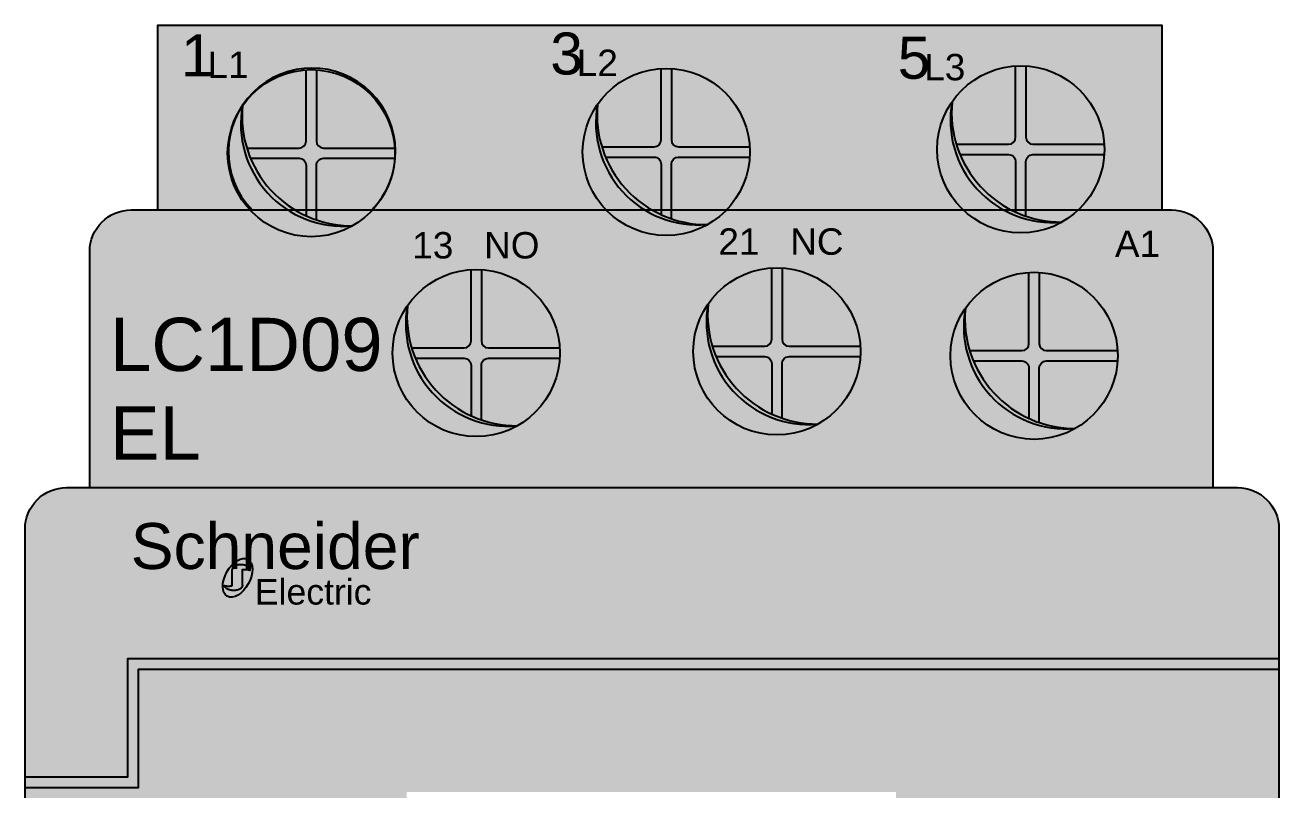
# Model space of a CAD drawing. Header units: millimetres. Extents: x 2499 to 4503, y 2704 to 3691.
# Drawn here: x 4156 to 4224.2, y 2869.2 to 2910.9 of the extents above; entities that cross this region are included whole.
import ezdxf

# ---------------------------------------------------------------- set-up
doc = ezdxf.new("R2010")
doc.units = ezdxf.units.MM
doc.layers.add('Imágenes', color=250, linetype='Continuous')
doc.layers.add('PDF_Imágenes', color=250, linetype='Continuous')
doc.layers.add('PDF_Geometría', color=7, linetype='Continuous', true_color=0x008000)
doc.styles.get("Standard").update_dxf_attribs({"font": 'arial.ttf'})

# ---------------------------------------------------------------- blocks, each defined once
blk = doc.blocks.new('CONTAC SNIDER')
at = {"layer": 'PDF_Geometría', "true_color": 0x136734}
h = blk.add_hatch(color=116, dxfattribs=at)
h.dxf.hatch_style = 1
h.paths.add_polyline_path([(33.28091646854409, 17.18596088362892), (-8.822603638356668, 17.18596088362892), (-8.822603638356668, 15.6106411827609), (33.28091646854409, 15.6106411827609)])
h = blk.add_hatch(color=116, dxfattribs=at)
h.dxf.hatch_style = 1
edge = h.paths.add_edge_path()
edge.add_ellipse((-20.09260190440364, 15.01262329612678), major_axis=(-0.5622039870245572, -1.002993803211394), ratio=0.5780167011738375, start_angle=0, end_angle=360)
edge = h.paths.add_edge_path(flags=16)
edge.add_spline(control_points=[(-20.38887536296716, 15.46117778261146), (-20.38150250623176, 15.6194584368518), (-20.15259063690064, 15.69471629195709), (-19.90844231419533, 15.77498333598578), (-19.6590910810437, 15.68508390241436), (-19.40973984789252, 15.59518446884272), (-19.40725432405998, 15.42599769972117)], knot_values=[1.904190413502818, 1.904190413502818, 1.904190413502818, 2.900351223865624, 2.900351223865624, 3.953829293003993, 3.953829293003993, 5.007307362142362, 5.007307362142362, 5.007307362142362], weights=[0.9860526995107173, 0.8718259080857644, 1, 0.8644510068467813, 1, 0.8644510068467813, 1], degree=2, periodic=0)
edge.add_spline(control_points=[(-19.40725432405998, 15.42599769972117), (-19.61183658904974, 15.50470189777684), (-19.8345399854461, 15.46103048536929)], knot_values=[1, 1, 1, 1.904190413502818, 1.904190413502818, 1.904190413502818], weights=[1, 0.8995337838640178, 1], degree=2, periodic=0)
edge.add_spline(control_points=[(-19.8345399854461, 15.46103048536929), (-19.83453998544655, 15.02732581477335), (-19.83453998544701, 14.59362114417786)], knot_values=[0, 0, 0, 1, 1, 1], weights=[1, 1, 1], degree=2, periodic=0)
edge.add_spline(control_points=[(-19.83453998544701, 14.60964142005946), (-19.83416739108998, 14.6016200081815), (-19.83453998544746, 14.59362114414648)], knot_values=[0, 0, 0, 0.06018449647313721, 0.06018449647313721, 0.06018449647313721], weights=[1, 0.9890609911868737, 0.9789843944226637], degree=2, periodic=0)
edge.add_spline(control_points=[(-19.83453998544746, 14.59362114414648), (-19.84678404728584, 14.33076534931251), (-20.29016712813473, 14.32535375653492), (-20.75873377909375, 14.31963479247474), (-20.81290478516485, 14.59770025199737)], knot_values=[0.06018449647313721, 0.06018449647313721, 0.06018449647313721, 1.5267846458327, 1.5267846458327, 3.053569291665401, 3.053569291665401, 3.053569291665401], weights=[0.9789843944226637, 0.7334338093808375, 1, 0.7224948005677112, 1], degree=2, periodic=0)
edge.add_spline(control_points=[(-20.81290478516485, 14.59770025199737), (-20.59366973169335, 14.53360970551262), (-20.38237462379311, 14.59430488690327)], knot_values=[3.053569291665401, 3.053569291665401, 3.053569291665401, 3.962121779204119, 3.962121779204119, 3.962121779204119], weights=[1, 0.8985788564736221, 1], degree=2, periodic=0)
edge.add_spline(control_points=[(-20.38237462379311, 14.59430488690327), (-20.38562499337968, 15.02774133474327), (-20.38887536296716, 15.46117778258372)], knot_values=[3.962121779204119, 3.962121779204119, 3.962121779204119, 4.962121779204119, 4.962121779204119, 4.962121779204119], weights=[1, 1, 1], degree=2, periodic=0)
at = {"layer": 'PDF_Geometría'}
h = blk.add_hatch(color=0, dxfattribs=at)
h.dxf.hatch_style = 1
edge = h.paths.add_edge_path()
edge.add_spline(control_points=[(-19.8345399854461, 15.46103048536929), (-19.61183658904974, 15.50470189777684), (-19.40725432405998, 15.42599769972117)], knot_values=[1, 1, 1, 1.904190413502818, 1.904190413502818, 1.904190413502818], weights=[1, 0.8995337838640178, 1], degree=2, periodic=0)
edge.add_spline(control_points=[(-19.40725432405998, 15.42599769972117), (-19.40973984789252, 15.59518446884272), (-19.6590910810437, 15.68508390241436), (-19.90844231419533, 15.77498333598578), (-20.15259063690064, 15.69471629195709), (-20.38150250623176, 15.6194584368518), (-20.38887536296716, 15.46117778261146)], knot_values=[1.904190413502818, 1.904190413502818, 1.904190413502818, 2.957668482641187, 2.957668482641187, 4.011146551779556, 4.011146551779556, 5.007307362142362, 5.007307362142362, 5.007307362142362], weights=[1, 0.8644510068467813, 1, 0.8644510068467813, 1, 0.8718259080857644, 0.9860526995107173], degree=2, periodic=0)
edge.add_spline(control_points=[(-20.38887536296716, 15.46117778258372), (-20.38562499337968, 15.02774133474327), (-20.38237462379311, 14.59430488690327)], knot_values=[3.962121779204119, 3.962121779204119, 3.962121779204119, 4.962121779204119, 4.962121779204119, 4.962121779204119], weights=[1, 1, 1], degree=2, periodic=0)
edge.add_spline(control_points=[(-20.38237462379311, 14.59430488690327), (-20.59366973169335, 14.53360970551262), (-20.81290478516485, 14.59770025199737)], knot_values=[3.053569291665401, 3.053569291665401, 3.053569291665401, 3.962121779204119, 3.962121779204119, 3.962121779204119], weights=[1, 0.8985788564736221, 1], degree=2, periodic=0)
edge.add_spline(control_points=[(-20.81290478516485, 14.59770025199737), (-20.75873377909375, 14.31963479247474), (-20.29016712813473, 14.32535375653492), (-19.84678404728584, 14.33076534931251), (-19.83453998544746, 14.59362114414648)], knot_values=[0.06018449647313728, 0.06018449647313728, 0.06018449647313728, 1.586969142305838, 1.586969142305838, 3.053569291665401, 3.053569291665401, 3.053569291665401], weights=[1, 0.7224948005677112, 1, 0.7334338093808375, 0.9789843944226637], degree=2, periodic=0)
edge.add_spline(control_points=[(-19.83453998544701, 14.59362114417786), (-19.83453998544655, 15.02732581477335), (-19.8345399854461, 15.46103048536929)], knot_values=[0, 0, 0, 1, 1, 1], weights=[1, 1, 1], degree=2, periodic=0)
at = {"layer": 'PDF_Imágenes', "true_color": 0x636466}
h = blk.add_hatch(color=251, dxfattribs=at)
h.dxf.hatch_style = 1
h.paths.add_polyline_path([(-11.98414426854424, 36.16985872669261, -0.0758055277486653), (-12.75399149811938, 35.03574420353789), (-0.04728513817690327, 35.03574420353789, -0.1944424763929863), (-1.324063703461889, 38.19479232306344, -1), (7.768937104909583, 38.19479232306344, -0.1944424763929863), (6.492158539624597, 35.03574420353789), (30.18579521740685, 35.03574420353789), (30.18579521740685, 45.09969397198483), (-24.42543376014874, 45.09969397198483), (-24.42543376014874, 35.03574420353789), (-19.42157919211832, 35.03574420353789, -0.1891287012146488), (-20.63428574930458, 38.12710062280917, -0.1168455942076232), (-20.15098955460326, 40.16696274493711, -1.010167711998557)])
at = {"layer": 'PDF_Imágenes', "true_color": 0x939598}
h = blk.add_hatch(color=252, dxfattribs=at)
h.dxf.hatch_style = 1
h.paths.add_polyline_path([(-16.36792545828439, 42.66496217229019, 0.2299477532307289), (-19.82712192433428, 40.71322279173387, 0.09784516935351205), (-19.59433730493811, 38.40724073597448), (-16.74986091983737, 38.40724073597448, 0.4142135623730951), (-16.36792545828439, 38.78917619752747)])
h.paths.add_polyline_path([(-15.8076452319533, 42.66496217229019), (-15.8076452319533, 38.78917619752747, 0.4142135623730951), (-15.42570977040032, 38.40724073597448), (-11.54992379563782, 38.40724073597448, 0.3785407040820216)])
h.paths.add_polyline_path([(-11.54992379563782, 37.84696050964362), (-15.42570977040032, 37.84696050964408, 0.4142135623731293), (-15.8076452319533, 37.46502504809109), (-15.8076452319533, 34.49167887496287, 0.08363440535004196), (-13.84757389172637, 34.17082477684585, 0.253721517395455)])
h.paths.add_polyline_path([(-16.36792545828439, 37.46502504809109, 0.4142135623731685), (-16.74986091983737, 37.84696050964408), (-19.39267306045849, 37.84696050964385, 0.188537594121321), (-16.36792545828484, 34.71520655144536)])
at = {"layer": 'PDF_Imágenes', "true_color": 0x000000}
h = blk.add_hatch(color=18, dxfattribs=at)
h.dxf.hatch_style = 1
h.paths.add_polyline_path([(-11.54992379563782, 38.40724073597448), (-15.42570977040032, 38.40724073597448, -0.4142135623730951), (-15.8076452319533, 38.78917619752747), (-15.8076452319533, 42.66496217229019, 0.03083762124344507), (-16.36792545828439, 42.66496217229019), (-16.36792545828439, 38.78917619752747, -0.4142135623730951), (-16.74986091983737, 38.40724073597448), (-19.59433730493811, 38.40724073597448, 0.02491563211626919), (-19.39267306045849, 37.84696050964385), (-16.74986091983737, 37.84696050964408, -0.4142135623731688), (-16.36792545828439, 37.46502504809109), (-16.36792545828484, 34.71520655144536, 0.0252405390426765), (-15.8076452319533, 34.49167887496287), (-15.8076452319533, 37.46502504809109, -0.4142135623731293), (-15.42570977040032, 37.84696050964408), (-11.54992379563782, 37.84696050964362, 0.01541514669989986), (-11.54128494093311, 38.12710062280917, 0.01541514669988734)])
at = {"layer": 'PDF_Imágenes', "true_color": 0x939598}
h = blk.add_hatch(color=252, dxfattribs=at)
h.dxf.hatch_style = 1
h.paths.add_polyline_path([(2.942296587558303, 42.73265387254446, 0.2299477532307289), (-0.5168998784915857, 40.78091449198814, 0.09784516935351205), (-0.2841152590954152, 38.47493243622876), (2.560361126005319, 38.47493243622876, 0.4142135623730951), (2.942296587558303, 38.85686789778174)])
h.paths.add_polyline_path([(3.502576813889391, 42.73265387254446), (3.502576813889391, 38.85686789778174, 0.4142135623730951), (3.884512275442376, 38.47493243622876), (7.760298250204869, 38.47493243622876, 0.3785407040820216)])
h.paths.add_polyline_path([(7.760298250204869, 37.91465220989789), (3.884512275442376, 37.91465220989835, 0.4142135623731293), (3.502576813889391, 37.53271674834536), (3.502576813889391, 34.55937057521714, 0.08363440535004196), (5.462648154116323, 34.23851647710012, 0.253721517395455)])
h.paths.add_polyline_path([(2.942296587558303, 37.53271674834536, 0.4142135623731685), (2.560361126005319, 37.91465220989835), (-0.08245101461579907, 37.91465220989812, 0.188537594121321), (2.942296587557848, 34.78289825169963)])
at = {"layer": 'PDF_Imágenes', "true_color": 0x000000}
h = blk.add_hatch(color=18, dxfattribs=at)
h.dxf.hatch_style = 1
h.paths.add_polyline_path([(7.760298250204869, 38.47493243622876), (3.884512275442376, 38.47493243622876, -0.4142135623730951), (3.502576813889391, 38.85686789778174), (3.502576813889391, 42.73265387254446, 0.03083762124344507), (2.942296587558303, 42.73265387254446), (2.942296587558303, 38.85686789778174, -0.4142135623730951), (2.560361126005319, 38.47493243622876), (-0.2841152590954152, 38.47493243622876, 0.02491563211626919), (-0.08245101461579907, 37.91465220989812), (2.560361126005319, 37.91465220989835, -0.4142135623731688), (2.942296587558303, 37.53271674834536), (2.942296587557848, 34.78289825169963, 0.0252405390426765), (3.502576813889391, 34.55937057521714), (3.502576813889391, 37.53271674834536, -0.4142135623731293), (3.884512275442376, 37.91465220989835), (7.760298250204869, 37.91465220989789, 0.01541514669989986), (7.768937104909583, 38.19479232306344, 0.01541514669988734)])
at = {"layer": 'PDF_Imágenes', "true_color": 0x939598}
h = blk.add_hatch(color=252, dxfattribs=at)
h.dxf.hatch_style = 1
h.paths.add_polyline_path([(22.22823922053522, 42.87075154346553, 0.2299477532307289), (18.76904275448533, 40.91901216290921, 0.09784516935351205), (19.0018273738815, 38.61303010714983), (21.84630375898223, 38.61303010714983, 0.4142135623730951), (22.22823922053522, 38.99496556870281)])
h.paths.add_polyline_path([(22.7885194468663, 42.87075154346553), (22.7885194468663, 38.99496556870281, 0.4142135623730951), (23.17045490841929, 38.61303010714983), (27.04624088318178, 38.61303010714983, 0.3785407040820216)])
h.paths.add_polyline_path([(27.04624088318178, 38.05274988081896), (23.17045490841929, 38.05274988081942, 0.4142135623731293), (22.7885194468663, 37.67081441926643), (22.7885194468663, 34.69746824613821, 0.08363440535004196), (24.74859078709324, 34.37661414802119, 0.253721517395455)])
h.paths.add_polyline_path([(22.22823922053522, 37.67081441926643, 0.4142135623731685), (21.84630375898223, 38.05274988081942), (19.20349161836111, 38.05274988081919, 0.188537594121321), (22.22823922053476, 34.9209959226207)])
at = {"layer": 'PDF_Imágenes', "true_color": 0x000000}
h = blk.add_hatch(color=18, dxfattribs=at)
h.dxf.hatch_style = 1
h.paths.add_polyline_path([(27.04624088318178, 38.61303010714983), (23.17045490841929, 38.61303010714983, -0.4142135623730951), (22.7885194468663, 38.99496556870281), (22.7885194468663, 42.87075154346553, 0.03083762124344507), (22.22823922053522, 42.87075154346553), (22.22823922053522, 38.99496556870281, -0.4142135623730951), (21.84630375898223, 38.61303010714983), (19.0018273738815, 38.61303010714983, 0.02491563211626919), (19.20349161836111, 38.05274988081919), (21.84630375898223, 38.05274988081942, -0.4142135623731688), (22.22823922053522, 37.67081441926643), (22.22823922053476, 34.9209959226207, 0.0252405390426765), (22.7885194468663, 34.69746824613821), (22.7885194468663, 37.67081441926643, -0.4142135623731293), (23.17045490841929, 38.05274988081942), (27.04624088318178, 38.05274988081896, 0.01541514669989986), (27.05487973788649, 38.33288999398451, 0.01541514669988734)])
at = {"layer": 'PDF_Imágenes', "true_color": 0x939598}
h = blk.add_hatch(color=252, dxfattribs=at)
h.dxf.hatch_style = 1
h.paths.add_polyline_path([(-19.82712192433428, 40.71322279173387, 0.15243078360868), (-20.63428574930458, 38.12710062280917, 0.574563329563881), (-13.84757389172637, 34.17082477684585, -0.001159392096414474), (-13.8752997370666, 34.17076085181475, -0.4946237551576068)])
at = {"layer": 'PDF_Imágenes', "true_color": 0x000000}
h = blk.add_hatch(color=18, dxfattribs=at)
h.dxf.hatch_style = 1
h.paths.add_polyline_path([(-19.82712192433428, 40.71322279173387, 0.4946276435910013), (-13.87523046304068, 34.17076682726633, -0.4421596273432086)])
at = {"layer": 'PDF_Imágenes', "true_color": 0x939598}
h = blk.add_hatch(color=252, dxfattribs=at)
h.dxf.hatch_style = 1
h.paths.add_polyline_path([(-0.5168998784915857, 40.78091449198814, 0.15243078360868), (-1.324063703461889, 38.19479232306344, 0.574563329563881), (5.462648154116323, 34.23851647710012, -0.001159392096414474), (5.434922308776095, 34.23845255206902, -0.4946237551576068)])
at = {"layer": 'PDF_Imágenes', "true_color": 0x000000}
h = blk.add_hatch(color=18, dxfattribs=at)
h.dxf.hatch_style = 1
h.paths.add_polyline_path([(-0.5168998784915857, 40.78091449198814, 0.4946276435910013), (5.434991582802013, 34.23845852752061, -0.4421596273432086)])
at = {"layer": 'PDF_Imágenes', "true_color": 0x939598}
h = blk.add_hatch(color=252, dxfattribs=at)
h.dxf.hatch_style = 1
h.paths.add_polyline_path([(18.76904275448533, 40.91901216290921, 0.15243078360868), (17.96187892951502, 38.33288999398451, 0.574563329563881), (24.74859078709324, 34.37661414802119, -0.001159392096414474), (24.72086494175301, 34.37655022299009, -0.4946237551576068)])
at = {"layer": 'PDF_Imágenes', "true_color": 0x000000}
h = blk.add_hatch(color=18, dxfattribs=at)
h.dxf.hatch_style = 1
h.paths.add_polyline_path([(18.76904275448533, 40.91901216290921, 0.4946276435910013), (24.72093421577893, 34.37655619844168, -0.4421596273432086)])
at = {"layer": 'PDF_Imágenes', "true_color": 0xffffff}
h = blk.add_hatch(color=7, dxfattribs=at)
h.dxf.hatch_style = 1
h.paths.add_polyline_path([(32.9571968978762, 32.78509984645689, 0.414213562373095), (30.7065525407952, 35.03574420353789), (-25.88337249122833, 35.03574420353789, 0.4142135623730951), (-28.13401684830933, 32.78509984645689), (-28.13401684830933, 19.92592734922209), (32.9571968978762, 19.92592734922209)])
h.paths.add_polyline_path([(-2.569184908872103, 27.24780302645308, -1), (-11.66218571724357, 27.24780302645308, -1)], flags=16)
h.paths.add_polyline_path([(-10.85502189227327, 29.83392519537779, 0.1230608082446407), (-10.42057302839748, 26.96766291328777), (-7.777760887776367, 26.967662913288, -0.4142135623731695), (-7.395825426223382, 26.58572745173501), (-7.395825426223837, 23.83590895508928, 0.1079322180789627), (-4.903199705005591, 23.29146325545867, -0.4946237551576048)], flags=0)
h.paths.add_polyline_path([(13.78485848698938, 27.33968660333517, -1), (4.691857678617907, 27.33968660333517, -1)], flags=16)
h.paths.add_polyline_path([(5.49902150358821, 29.92580877225987, 0.1230608082446383), (5.933470367463997, 27.05954649016985), (8.576282508085114, 27.05954649017008, -0.4142135623731669), (8.958217969638099, 26.67761102861709), (8.958217969637644, 23.92779253197136, 0.1079322180789604), (11.45084369085589, 23.38334683234075, -0.4946237551575984)], flags=0)
h.paths.add_polyline_path([(27.77967692662332, 27.09905108447106, -1), (18.68667611825185, 27.09905108447106, -1)], flags=16)
h.paths.add_polyline_path([(19.49383994322216, 29.68517325339576, 0.123060808244641), (19.92828880709794, 26.81891097130574), (22.57110094771906, 26.81891097130597, -0.4142135623731777), (22.95303640927204, 26.43697550975298), (22.95303640927159, 23.68715701310725, 0.1079322180789582), (25.44566213048984, 23.14271131347664, -0.4946237551575989)], flags=0)
at = {"layer": 'PDF_Imágenes', "true_color": 0x939598}
h = blk.add_hatch(color=252, dxfattribs=at)
h.dxf.hatch_style = 1
h.paths.add_polyline_path([(-7.395825426223382, 31.78566457593411, 0.2299477532307289), (-10.85502189227327, 29.83392519537779, 0.09784516935351205), (-10.6222372728771, 27.5279431396184), (-7.777760887776367, 27.5279431396184, 0.4142135623730951), (-7.395825426223382, 27.90987860117139)])
h.paths.add_polyline_path([(-6.835545199892294, 31.78566457593411), (-6.835545199892294, 27.90987860117139, 0.4142135623730951), (-6.45360973833931, 27.5279431396184), (-2.577823763576816, 27.5279431396184, 0.3785407040820216)])
h.paths.add_polyline_path([(-2.577823763576816, 26.96766291328754), (-6.45360973833931, 26.967662913288, 0.4142135623731293), (-6.835545199892294, 26.58572745173501), (-6.835545199892294, 23.61238127860679, 0.08363440535004196), (-4.875473859665362, 23.29152718048977, 0.253721517395455)])
h.paths.add_polyline_path([(-7.395825426223382, 26.58572745173501, 0.4142135623731685), (-7.777760887776367, 26.967662913288), (-10.42057302839748, 26.96766291328777, 0.188537594121321), (-7.395825426223837, 23.83590895508928)])
at = {"layer": 'PDF_Imágenes', "true_color": 0x000000}
h = blk.add_hatch(color=18, dxfattribs=at)
h.dxf.hatch_style = 1
h.paths.add_polyline_path([(-2.577823763576816, 27.5279431396184), (-6.45360973833931, 27.5279431396184, -0.4142135623730951), (-6.835545199892294, 27.90987860117139), (-6.835545199892294, 31.78566457593411, 0.03083762124344507), (-7.395825426223382, 31.78566457593411), (-7.395825426223382, 27.90987860117139, -0.4142135623730951), (-7.777760887776367, 27.5279431396184), (-10.6222372728771, 27.5279431396184, 0.02491563211626919), (-10.42057302839748, 26.96766291328777), (-7.777760887776367, 26.967662913288, -0.4142135623731688), (-7.395825426223382, 26.58572745173501), (-7.395825426223837, 23.83590895508928, 0.0252405390426765), (-6.835545199892294, 23.61238127860679), (-6.835545199892294, 26.58572745173501, -0.4142135623731293), (-6.45360973833931, 26.967662913288), (-2.577823763576816, 26.96766291328754, 0.01541514669989986), (-2.569184908872103, 27.24780302645308, 0.01541514669988734)])
at = {"layer": 'PDF_Imágenes', "true_color": 0x939598}
h = blk.add_hatch(color=252, dxfattribs=at)
h.dxf.hatch_style = 1
h.paths.add_polyline_path([(8.958217969638099, 31.87754815281619, 0.2299477532307289), (5.49902150358821, 29.92580877225987, 0.09784516935351205), (5.731806122984381, 27.61982671650048), (8.576282508085114, 27.61982671650048, 0.4142135623730951), (8.958217969638099, 28.00176217805347)])
h.paths.add_polyline_path([(9.518498195969187, 31.87754815281619), (9.518498195969187, 28.00176217805347, 0.4142135623730951), (9.900433657522171, 27.61982671650048), (13.77621963228466, 27.61982671650048, 0.3785407040820216)])
h.paths.add_polyline_path([(13.77621963228466, 27.05954649016962), (9.900433657522171, 27.05954649017008, 0.4142135623731293), (9.518498195969187, 26.67761102861709), (9.518498195969187, 23.70426485548887, 0.08363440535004196), (11.47856953619612, 23.38341075737185, 0.253721517395455)])
h.paths.add_polyline_path([(8.958217969638099, 26.67761102861709, 0.4142135623731685), (8.576282508085114, 27.05954649017008), (5.933470367463997, 27.05954649016985, 0.188537594121321), (8.958217969637644, 23.92779253197136)])
at = {"layer": 'PDF_Imágenes', "true_color": 0x000000}
h = blk.add_hatch(color=18, dxfattribs=at)
h.dxf.hatch_style = 1
h.paths.add_polyline_path([(13.77621963228466, 27.61982671650048), (9.900433657522171, 27.61982671650048, -0.4142135623730951), (9.518498195969187, 28.00176217805347), (9.518498195969187, 31.87754815281619, 0.03083762124344507), (8.958217969638099, 31.87754815281619), (8.958217969638099, 28.00176217805347, -0.4142135623730951), (8.576282508085114, 27.61982671650048), (5.731806122984381, 27.61982671650048, 0.02491563211626919), (5.933470367463997, 27.05954649016985), (8.576282508085114, 27.05954649017008, -0.4142135623731688), (8.958217969638099, 26.67761102861709), (8.958217969637644, 23.92779253197136, 0.0252405390426765), (9.518498195969187, 23.70426485548887), (9.518498195969187, 26.67761102861709, -0.4142135623731293), (9.900433657522171, 27.05954649017008), (13.77621963228466, 27.05954649016962, 0.01541514669989986), (13.78485848698938, 27.33968660333517, 0.01541514669988734)])
at = {"layer": 'PDF_Imágenes', "true_color": 0x939598}
h = blk.add_hatch(color=252, dxfattribs=at)
h.dxf.hatch_style = 1
h.paths.add_polyline_path([(22.95303640927204, 31.63691263395208, 0.2299477532307289), (19.49383994322216, 29.68517325339576, 0.09784516935351205), (19.72662456261833, 27.37919119763637), (22.57110094771906, 27.37919119763637, 0.4142135623730951), (22.95303640927204, 27.76112665918936)])
h.paths.add_polyline_path([(23.51331663560313, 31.63691263395208), (23.51331663560313, 27.76112665918936, 0.4142135623730951), (23.89525209715612, 27.37919119763637), (27.77103807191861, 27.37919119763637, 0.3785407040820216)])
h.paths.add_polyline_path([(27.77103807191861, 26.81891097130551), (23.89525209715612, 26.81891097130597, 0.4142135623731293), (23.51331663560313, 26.43697550975298), (23.51331663560313, 23.46362933662476, 0.08363440535004196), (25.47338797583006, 23.14277523850774, 0.253721517395455)])
h.paths.add_polyline_path([(22.95303640927204, 26.43697550975298, 0.4142135623731685), (22.57110094771906, 26.81891097130597), (19.92828880709794, 26.81891097130574, 0.188537594121321), (22.95303640927159, 23.68715701310725)])
at = {"layer": 'PDF_Imágenes', "true_color": 0x000000}
h = blk.add_hatch(color=18, dxfattribs=at)
h.dxf.hatch_style = 1
h.paths.add_polyline_path([(27.77103807191861, 27.37919119763637), (23.89525209715612, 27.37919119763637, -0.4142135623730951), (23.51331663560313, 27.76112665918936), (23.51331663560313, 31.63691263395208, 0.03083762124344507), (22.95303640927204, 31.63691263395208), (22.95303640927204, 27.76112665918936, -0.4142135623730951), (22.57110094771906, 27.37919119763637), (19.72662456261833, 27.37919119763637, 0.02491563211626919), (19.92828880709794, 26.81891097130574), (22.57110094771906, 26.81891097130597, -0.4142135623731688), (22.95303640927204, 26.43697550975298), (22.95303640927159, 23.68715701310725, 0.0252405390426765), (23.51331663560313, 23.46362933662476), (23.51331663560313, 26.43697550975298, -0.4142135623731293), (23.89525209715612, 26.81891097130597), (27.77103807191861, 26.81891097130551, 0.01541514669989986), (27.77967692662332, 27.09905108447106, 0.01541514669988734)])
at = {"layer": 'PDF_Imágenes', "true_color": 0x939598}
h = blk.add_hatch(color=252, dxfattribs=at)
h.dxf.hatch_style = 1
h.paths.add_polyline_path([(-10.85502189227327, 29.83392519537779, 0.15243078360868), (-11.66218571724357, 27.24780302645308, 0.574563329563881), (-4.875473859665362, 23.29152718048977, -0.001159392096414474), (-4.903199705005591, 23.29146325545867, -0.4946237551576068)])
at = {"layer": 'PDF_Imágenes', "true_color": 0x000000}
h = blk.add_hatch(color=18, dxfattribs=at)
h.dxf.hatch_style = 1
h.paths.add_polyline_path([(-10.85502189227327, 29.83392519537779, 0.4946276435910013), (-4.903130430979672, 23.29146923091025, -0.4421596273432086)])
at = {"layer": 'PDF_Imágenes', "true_color": 0x939598}
h = blk.add_hatch(color=252, dxfattribs=at)
h.dxf.hatch_style = 1
h.paths.add_polyline_path([(5.49902150358821, 29.92580877225987, 0.15243078360868), (4.691857678617907, 27.33968660333517, 0.574563329563881), (11.47856953619612, 23.38341075737185, -0.001159392096414474), (11.45084369085589, 23.38334683234075, -0.4946237551576068)])
at = {"layer": 'PDF_Imágenes', "true_color": 0x000000}
h = blk.add_hatch(color=18, dxfattribs=at)
h.dxf.hatch_style = 1
h.paths.add_polyline_path([(5.49902150358821, 29.92580877225987, 0.4946276435910013), (11.45091296488181, 23.38335280779233, -0.4421596273432086)])
at = {"layer": 'PDF_Imágenes', "true_color": 0x939598}
h = blk.add_hatch(color=252, dxfattribs=at)
h.dxf.hatch_style = 1
h.paths.add_polyline_path([(19.49383994322216, 29.68517325339576, 0.15243078360868), (18.68667611825185, 27.09905108447106, 0.574563329563881), (25.47338797583006, 23.14277523850774, -0.001159392096414474), (25.44566213048984, 23.14271131347664, -0.4946237551576068)])
at = {"layer": 'PDF_Imágenes', "true_color": 0x000000}
h = blk.add_hatch(color=18, dxfattribs=at)
h.dxf.hatch_style = 1
h.paths.add_polyline_path([(19.49383994322216, 29.68517325339576, 0.4946276435910013), (25.44573140451575, 23.14271728892822, -0.4421596273432086)])
at = {"layer": 'PDF_Imágenes', "true_color": 0xffffff}
h = blk.add_hatch(color=7, dxfattribs=at)
h.dxf.hatch_style = 1
h.paths.add_polyline_path([(36.54769154869064, 17.67528299214109, 0.414213562373095), (34.29704719160964, 19.92592734922209), (-29.40240995826844, 19.92592734922209, 0.4142135623730951), (-31.65305431534944, 17.67528299214109), (-31.65305431534944, 4.159073608584094), (-26.08799450143488, 4.159073608584094), (-26.08799450143488, 10.60415603141382), (36.54769154869064, 10.60415603141382)])
h.paths.add_polyline_path([(36.54769154869064, 10.02578870019943), (-25.50962717022048, 10.02578870019943), (-25.50962717022048, 3.5807062773697), (-31.65305431534944, 3.5807062773697), (-31.65305431534944, -24.43544077501292, 0.414213562373095), (-29.40240995826844, -26.68608513209392), (-10.89957336572661, -26.68608513209392), (-10.89957336572661, -13.48547718696545), (15.94003369911843, -13.48547718696545), (15.94003369911843, -20.2012223071838, -1), (15.94003369911843, -20.8002544605738), (15.94003369911843, -26.68608513209392), (20.24397127401517, -26.68608513209392, -0.3313253285287382), (32.48238191329119, -26.68608513209392), (34.29704719160964, -26.68608513209392, 0.4142135623730951), (36.54769154869064, -24.43544077501292)])
h.paths.add_polyline_path([(15.71381363952605, 3.361972386346224), (15.71381363952605, -3.361972386346224), (-10.89957336572661, -3.361972386346224), (-10.89957336572661, 3.361972386346224)], flags=16)
at = {"layer": 'PDF_Imágenes', "true_color": 0x000000}
h = blk.add_hatch(color=18, dxfattribs=at)
h.dxf.hatch_style = 1
h.paths.add_polyline_path([(36.54769154869064, 10.60415603141382), (-26.08799450143488, 10.60415603141382), (-26.08799450143488, 4.159073608584094), (-31.65305431534944, 4.159073608584094), (-31.65305431534944, 3.5807062773697), (-25.50962717022048, 3.5807062773697), (-25.50962717022048, 10.02578870019943), (36.54769154869064, 10.02578870019943)])
at = {"layer": 'PDF_Geometría'}
blk.add_ellipse((-20.09260190440364, 15.01262329612678), major_axis=(-0.5622039870245572, -1.002993803211394), ratio=0.5780167011738374, dxfattribs=at)
for points, weights, knots in [([(-19.83453998544701, 14.59362114417786), (-19.83453998544655, 15.02732581477335), (-19.8345399854461, 15.46103048536929), (-19.61183658904974, 15.50470189777684), (-19.40725432405998, 15.42599769972117), (-19.40973984789252, 15.59518446884317), (-19.6590910810437, 15.68508390241436), (-19.90844231419533, 15.77498333598624), (-20.15259063690064, 15.69471629195709), (-20.39673895960732, 15.61444924792818), (-20.38887536296716, 15.4451575066912)], [1, 1, 1, 0.8995337838640178, 1, 0.8644510068467813, 1, 0.8644510068467813, 1, 0.8644510068467813, 1], [0, 0, 0, 1, 1, 1.904190413502818, 1.904190413502818, 2.957668482641187, 2.957668482641187, 4.011146551779556, 4.011146551779556, 5.064624620917925, 5.064624620917925, 5.064624620917925]), ([(-19.83453998544701, 14.60964142005946), (-19.82160047717616, 14.33107272059556), (-20.29016712813473, 14.32535375653492), (-20.75873377909375, 14.31963479247474), (-20.81290478516485, 14.59770025199737), (-20.59366973169335, 14.53360970551262), (-20.38237462379311, 14.59430488690327), (-20.38562499337968, 15.02774133474327), (-20.38887536296716, 15.46117778258372)], [1, 0.7224948005677112, 1, 0.7224948005677112, 1, 0.8985788564736221, 1, 1, 1], [0, 0, 0, 1.5267846458327, 1.5267846458327, 3.053569291665401, 3.053569291665401, 3.962121779204119, 3.962121779204119, 4.962121779204119, 4.962121779204119, 4.962121779204119])]:
    blk.add_rational_spline(points, weights, degree=2, knots=knots, dxfattribs=at)
at = {"layer": 'PDF_Imágenes'}
for points in [[(-24.42543376014874, 35.03574420353789), (-24.42543376014874, 45.09969397198483), (30.18579521740685, 45.09969397198483), (30.18579521740685, 35.03574420353789)], [(36.54769154869064, 10.60415603141382), (-26.08799450143488, 10.60415603141382), (-26.08799450143488, 4.159073608584094), (-31.65305431534944, 4.159073608584094)], [(36.54769154869064, 10.02578870019943), (-25.50962717022048, 10.02578870019943), (-25.50962717022048, 3.5807062773697), (-31.65305431534944, 3.5807062773697)]]:
    blk.add_lwpolyline(points, dxfattribs=at)
for points in [[(-19.59433820017193, 38.40724073597448), (-16.74986091983737, 38.40724073597448, 0.414213562373095), (-16.36792545828439, 38.78917619752747), (-16.36792545828439, 42.66496217229019)], [(-15.8076452319533, 42.66496217229019), (-15.8076452319533, 38.78917619752747, 0.414213562373095), (-15.42570977040032, 38.40724073597448), (-11.54992379563782, 38.40724073597448)], [(-0.2841161543292401, 38.47493243622876), (2.560361126005319, 38.47493243622876, 0.414213562373095), (2.942296587558303, 38.85686789778174), (2.942296587558303, 42.73265387254446)], [(3.502576813889391, 42.73265387254446), (3.502576813889391, 38.85686789778174, 0.414213562373095), (3.884512275442376, 38.47493243622876), (7.760298250204869, 38.47493243622876)], [(19.00182647864767, 38.61303010714983), (21.84630375898223, 38.61303010714983, 0.414213562373095), (22.22823922053522, 38.99496556870281), (22.22823922053522, 42.87075154346553)], [(22.7885194468663, 42.87075154346553), (22.7885194468663, 38.99496556870281, 0.414213562373095), (23.17045490841929, 38.61303010714983), (27.04624088318178, 38.61303010714983)], [(-19.39267396410833, 37.84696050964385), (-16.74986091983737, 37.84696050964408, -0.4142135623731418), (-16.36792545828439, 37.46502504809109), (-16.36792545828484, 34.71520908817138)], [(-15.8076452319533, 34.49168212637869), (-15.8076452319533, 37.46502504809109, -0.4142135623731263), (-15.42570977040032, 37.84696050964408), (-11.54992379563782, 37.84696050964362)], [(-0.08245191826563314, 37.91465220989812), (2.560361126005319, 37.91465220989835, -0.4142135623731418), (2.942296587558303, 37.53271674834536), (2.942296587557848, 34.78290078842565)], [(3.502576813889391, 34.55937382663296), (3.502576813889391, 37.53271674834536, -0.4142135623731263), (3.884512275442376, 37.91465220989835), (7.760298250204869, 37.91465220989789)], [(19.20349071471128, 38.05274988081919), (21.84630375898223, 38.05274988081942, -0.4142135623731418), (22.22823922053522, 37.67081441926643), (22.22823922053476, 34.92099845934672)], [(22.7885194468663, 34.69747149755403), (22.7885194468663, 37.67081441926643, -0.4142135623731263), (23.17045490841929, 38.05274988081942), (27.04624088318178, 38.05274988081896)], [(-28.13401684830933, 19.92592734922209), (-28.13401684830933, 32.78509984645666, -0.414213562373095), (-25.88337249122833, 35.03574420353789), (30.7065525407952, 35.03574420353789, -0.414213562373095), (32.9571968978762, 32.78509984645666), (32.9571968978762, 19.92592734922209)], [(-10.62223816811093, 27.5279431396184), (-7.777760887776367, 27.5279431396184, 0.414213562373095), (-7.395825426223382, 27.90987860117139), (-7.395825426223382, 31.78566457593411)], [(-6.835545199892294, 31.78566457593411), (-6.835545199892294, 27.90987860117139, 0.414213562373095), (-6.45360973833931, 27.5279431396184), (-2.577823763576816, 27.5279431396184)], [(5.731805227750556, 27.61982671650048), (8.576282508085114, 27.61982671650048, 0.414213562373095), (8.958217969638099, 28.00176217805347), (8.958217969638099, 31.87754815281619)], [(9.518498195969187, 31.87754815281619), (9.518498195969187, 28.00176217805347, 0.414213562373095), (9.900433657522171, 27.61982671650048), (13.77621963228466, 27.61982671650048)], [(19.7266236673845, 27.37919119763637), (22.57110094771906, 27.37919119763637, 0.414213562373095), (22.95303640927204, 27.76112665918936), (22.95303640927204, 31.63691263395208)], [(23.51331663560313, 31.63691263395208), (23.51331663560313, 27.76112665918936, 0.414213562373095), (23.89525209715612, 27.37919119763637), (27.77103807191861, 27.37919119763637)], [(-10.42057393204732, 26.96766291328777), (-7.777760887776367, 26.967662913288, -0.4142135623731418), (-7.395825426223382, 26.58572745173501), (-7.395825426223837, 23.8359114918153)], [(-6.835545199892294, 23.61238453002261), (-6.835545199892294, 26.58572745173501, -0.4142135623731263), (-6.45360973833931, 26.967662913288), (-2.577823763576816, 26.96766291328754)], [(5.933469463814163, 27.05954649016985), (8.576282508085114, 27.05954649017008, -0.4142135623731418), (8.958217969638099, 26.67761102861709), (8.958217969637644, 23.92779506869738)], [(9.518498195969187, 23.70426810690469), (9.518498195969187, 26.67761102861709, -0.4142135623731263), (9.900433657522171, 27.05954649017008), (13.77621963228466, 27.05954649016962)], [(19.92828790344811, 26.81891097130574), (22.57110094771906, 26.81891097130597, -0.4142135623731418), (22.95303640927204, 26.43697550975298), (22.95303640927159, 23.68715954983327)], [(23.51331663560313, 23.46363258804058), (23.51331663560313, 26.43697550975298, -0.4142135623731263), (23.89525209715612, 26.81891097130597), (27.77103807191861, 26.81891097130551)]]:
    blk.add_lwpolyline(points, format="xyb", dxfattribs=at)
blk.add_lwpolyline([(-29.40240995826844, 19.92592734922209), (34.29704719160964, 19.92592734922209, -0.414213562373095), (36.54769154869064, 17.67528299214086), (36.54769154869064, -24.43544077501269, -0.414213562373095), (34.29704719160964, -26.68608513209392), (-29.40240995826844, -26.68608513209392, -0.414213562373095), (-31.65305431534944, -24.43544077501269), (-31.65305431534944, 17.67528299214086, -0.414213562373095)], format="xyb", close=True, dxfattribs=at)
for centre in [(-16.08778534511885, 38.12710062280917), (3.222436700723847, 38.19479232306344), (22.50837933370076, 38.33288999398451), (-7.115685313057838, 27.24780302645308), (9.238358082803643, 27.33968660333517), (23.23317652243759, 27.09905108447106)]:
    blk.add_circle(centre, 4.546500404185919, dxfattribs=at)
for centre, radius, start, end in [((-16.04734847802138, 38.20972084883533), 4.546500404185919, 315.7240961789468, 224.2759038210533), ((-14.35343793903576, 39.7142710114565), 5.564092111947179, 169.6572977505897, 274.9303845757582), ((-13.87522096587554, 40.14931555849716), 5.97855470720129, 174.5877212415849, 270.2649580688979), ((4.956784106806936, 39.78196271171078), 5.564092111947179, 169.6572977505897, 274.9303845757582), ((5.435001079967151, 40.21700725875144), 5.97855470720129, 174.5877212415849, 270.2649580688979), ((24.24272673978385, 39.92006038263185), 5.564092111947179, 169.6572977505897, 274.9303845757582), ((24.72094371294406, 40.35510492967251), 5.97855470720129, 174.5877212415849, 270.2649580688979), ((-5.38133790697475, 28.83497341510042), 5.564092111947179, 169.6572977505897, 274.9303845757582), ((-4.903120933814535, 29.27001796214108), 5.97855470720129, 174.5877212415849, 270.2649580688979), ((10.97270548888673, 28.9268569919825), 5.564092111947179, 169.6572977505897, 274.9303845757582), ((11.45092246204695, 29.36190153902317), 5.97855470720129, 174.5877212415849, 270.2649580688979), ((24.96752392852068, 28.68622147311839), 5.564092111947179, 169.6572977505897, 274.9303845757582), ((25.44574090168089, 29.12126602015906), 5.97855470720129, 174.5877212415849, 270.2649580688979)]:
    blk.add_arc(centre, radius, start, end, dxfattribs=at)
at = {"color": 116, "true_color": 0x136734}
for s, height, p in [('Schneider', 2.5, (-25.90553195402572, 15.49634360775622)), ('Electric', 1.384263882835725, (-19.15168456325819, 13.55874586929599))]:
    blk.add_text(s, height=height, dxfattribs=at).set_placement(p)
at = {"layer": 'PDF_Imágenes', "attachment_point": 1}
for s, width, gutter_width, heights, insert, char_height in [('1', 11.47085066637346, 11.42433816695015, [10.72558886811661], (-23.17194921790178, 44.5905431337826), 2.28486763339003), ('3', 11.47085066637346, 11.42433816695015, [10.72558886811661], (-3.085885241760479, 44.69321299618332), 2.28486763339003), ('5', 11.47085066637346, 11.42433816695015, [10.72558886811661], (15.81400157100597, 44.46151482837035), 2.28486763339003), ('L1', 7.217824006561633, 7.188556862850408, [6.748881584148227], (-21.73001206726894, 43.65988692893507), 1.437711372570082), ('L2', 7.217824006561633, 7.188556862850408, [6.748881584148227], (-1.643948091127641, 43.76255679133578), 1.437711372570082), ('L3', 7.217824006561633, 7.188556862850408, [6.748881584148227], (17.25593872163881, 43.53085862352282), 1.437711372570082), ('13   NO', 7.217824006561633, 7.188556862850408, [6.748881584148227], (-10.59188940413833, 33.83393530955891), 1.437711372570082), ('21   NC', 15.55978325744061, 7.188556862850408, [6.748881584148227], (6.057662792193696, 34.035135636419), 1.437711372570082), ('A1', 7.217824006561633, 7.188556862850408, [6.748881584148227], (27.62692298413094, 33.91465908598138), 1.437711372570082), ('LC1D09 EL', 15.70090010909029, 14.46913996532999, [12.84991612513889], (-27.0340880699232, 29.16722635872361), 2.893827993065999)]:
    blk.add_mtext_dynamic_manual_height_columns(s, width=width, gutter_width=gutter_width, heights=heights, dxfattribs=dict(at, insert=insert, char_height=char_height))

msp = doc.modelspace()

# ---------------------------------------------------------------- block references
at = {"layer": 'Imágenes'}
msp.add_blockref('CONTAC SNIDER', (4187.628819531578, 2865.773708035197), dxfattribs=at)

doc.saveas('drawing.dxf')
